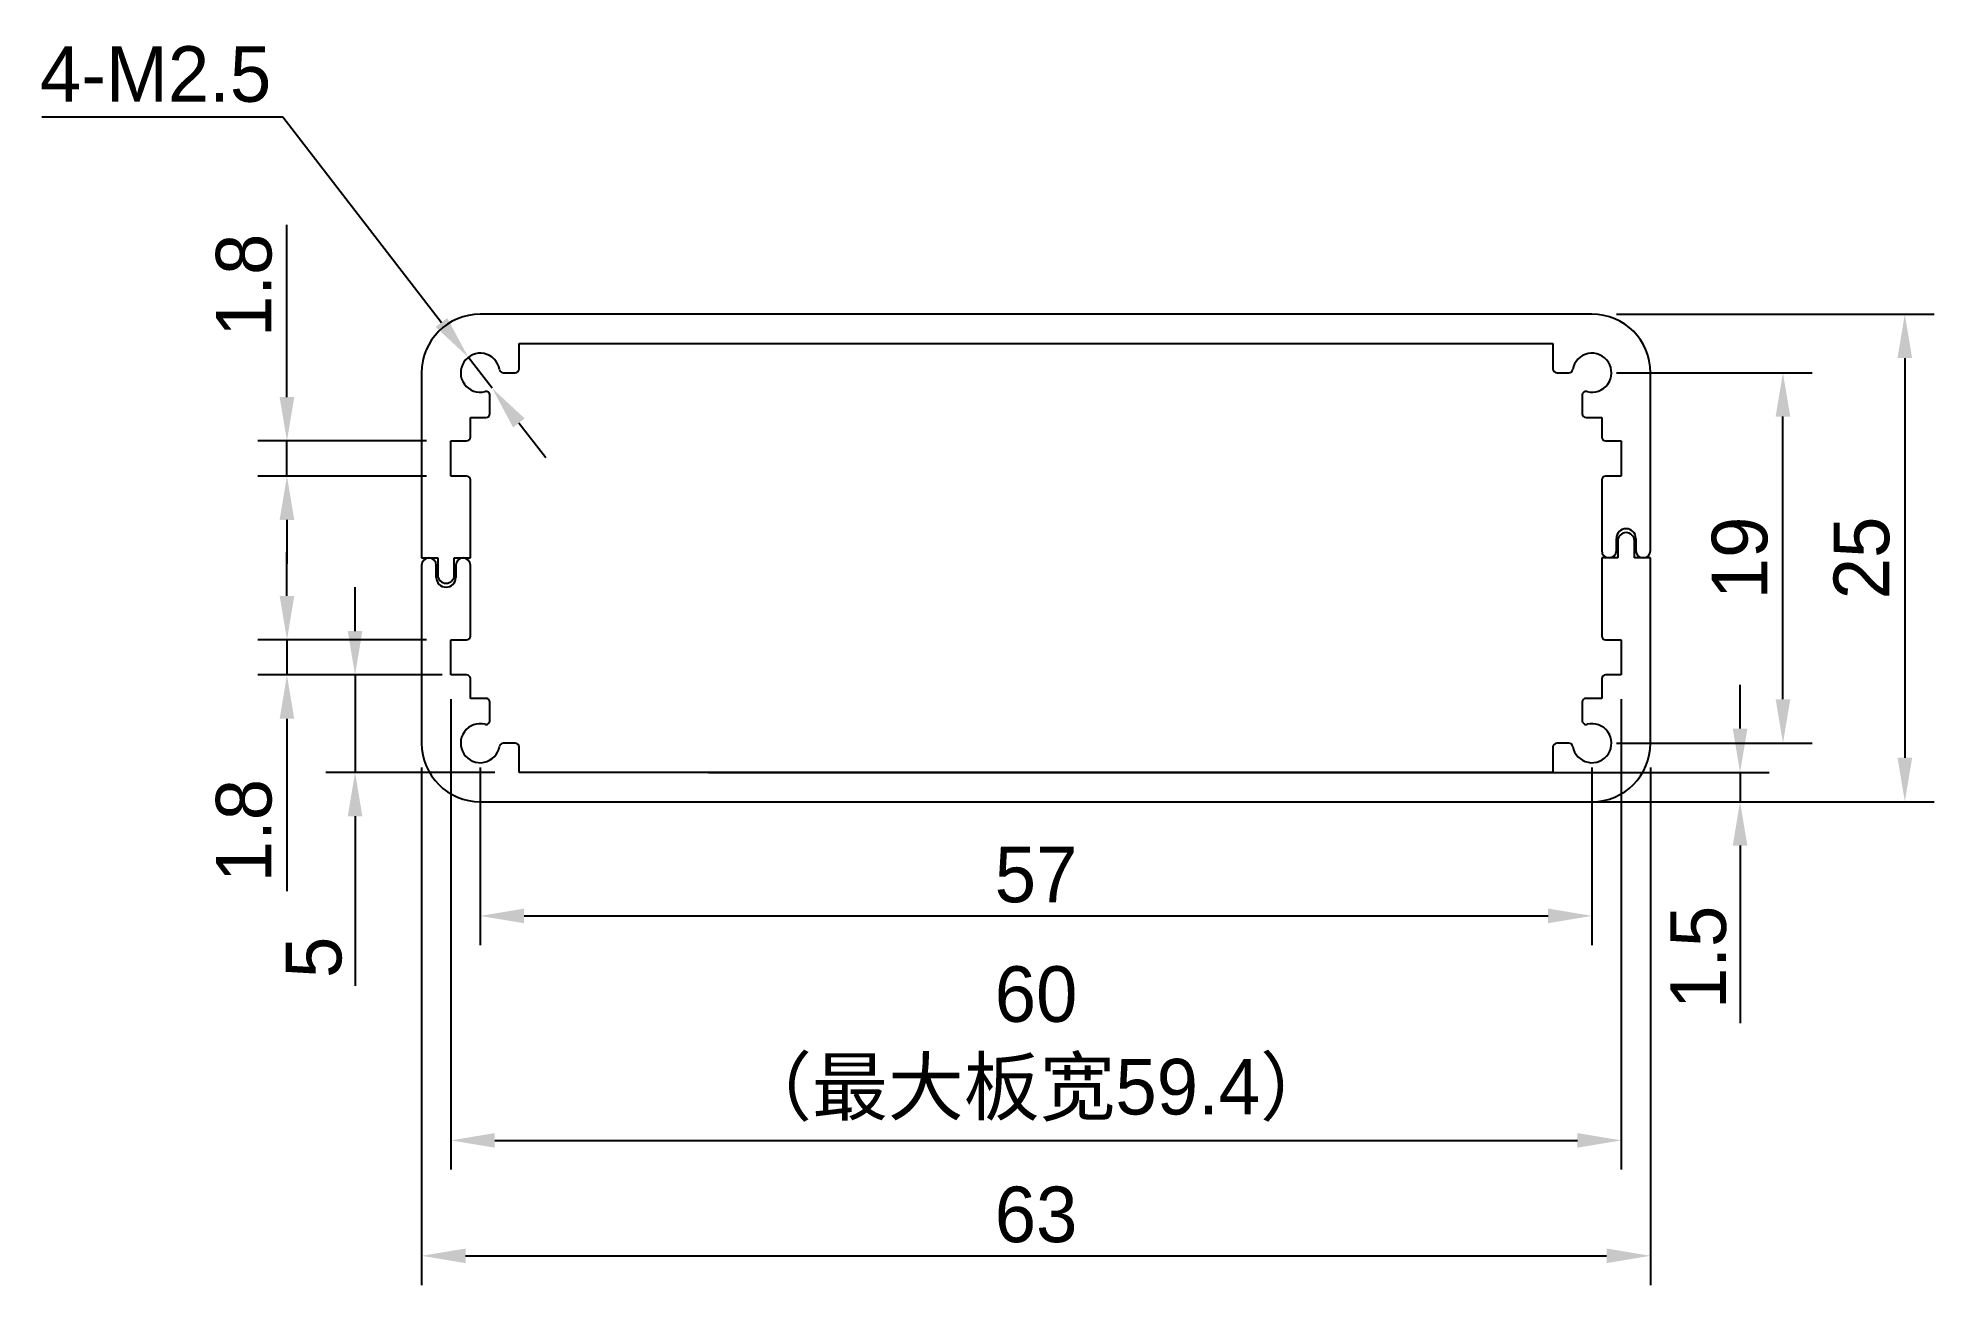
# Model space of a CAD drawing. Header units: millimetres. Extents: x 20932.8 to 21030, y -3023.4 to -2959.5.
import ezdxf

# ---------------------------------------------------------------- set-up
doc = ezdxf.new("R2010")
doc.units = ezdxf.units.MM
doc.header["$LTSCALE"] = 0.5
doc.header["$PDMODE"] = 35
for name, color, linetype, lineweight in [('3标注', 30, 'Continuous', 9), ('标注线', 7, 'Continuous', 13), ('粗实线', 7, 'Continuous', 25)]:
    doc.layers.add(name, color=color, linetype=linetype, lineweight=lineweight)
doc.styles.get("Standard").update_dxf_attribs({"font": ''})
doc.styles.get('Standard').set_extended_font_data('思源黑体 Normal')
doc.dimstyles.new('1比1 文字2.85', dxfattribs={"dimtxt": 2.85, "dimasz": 2.25, "dimexe": 1.5, "dimexo": 1.25, "dimgap": 0.7, "dimtad": 1, "dimdec": 1, "dimdsep": 46, "dimtxsty": 'Standard', "dimcen": 1.8, "dimadec": 0, "dimazin": 0, "dimtfac": 1, "dimtdec": 1, "dimtmove": 0, "dimatfit": 3, "dimfxl": 1, "dimarcsym": 0})
doc.dimstyles.new('1比1 文字2.85直径', dxfattribs={"dimtxt": 2.85, "dimasz": 2.25, "dimexe": 1.5, "dimexo": 1.25, "dimgap": 0.7, "dimtad": 1, "dimtih": 1, "dimtoh": 1, "dimdec": 1, "dimdsep": 46, "dimtxsty": 'Standard', "dimcen": 1.8, "dimadec": 0, "dimazin": 0, "dimtfac": 1, "dimtdec": 1, "dimtmove": 0, "dimatfit": 3, "dimfxl": 1, "dimarcsym": 0})

# ---------------------------------------------------------------- blocks, each defined once
blk = doc.blocks.new('*D81')
at = {"layer": 'Defpoints', "color": 0, "ltscale": 0.1}
for p in [(21012.462, -2973.621), (21012.462, -2998.621), (21028.501, -2998.621)]:
    blk.add_point(p, dxfattribs=at)
at = {"layer": '标注线', "color": 0, "lineweight": -2, "ltscale": 0.1}
for p, q in [((21013.712, -2973.621), (21030.001, -2973.621)), ((21028.501, -2975.871), (21028.501, -2996.371)), ((21013.712, -2998.621), (21030.001, -2998.621))]:
    blk.add_line(p, q, dxfattribs=at)
at = {"layer": '标注线', "color": 0, "ltscale": 0.1}
for points in [[(21028.126, -2975.871), (21028.876, -2975.871), (21028.501, -2973.621)], [(21028.126, -2996.371), (21028.876, -2996.371), (21028.501, -2998.621)]]:
    blk.add_solid(points, dxfattribs=at)
at = {"layer": '标注线', "color": 0, "ltscale": 0.1, "insert": (21024.85, -2986.121), "char_height": 2.85, "attachment_point": 2, "rotation": 90}
blk.add_mtext('25', dxfattribs=at)
blk = doc.blocks.new('*D82')
at = {"layer": 'Defpoints', "color": 0, "ltscale": 0.1}
for p in [(21012.462, -2976.621), (21022.254, -2976.621), (21012.462, -2995.621)]:
    blk.add_point(p, dxfattribs=at)
at = {"layer": '标注线', "color": 0, "lineweight": -2, "ltscale": 0.1}
for p, q in [((21013.712, -2976.621), (21023.754, -2976.621)), ((21022.254, -2993.371), (21022.254, -2978.871)), ((21013.712, -2995.621), (21023.754, -2995.621))]:
    blk.add_line(p, q, dxfattribs=at)
at = {"layer": '标注线', "color": 0, "ltscale": 0.1}
for points in [[(21021.879, -2978.871), (21022.629, -2978.871), (21022.254, -2976.621)], [(21021.879, -2993.371), (21022.629, -2993.371), (21022.254, -2995.621)]]:
    blk.add_solid(points, dxfattribs=at)
at = {"layer": '标注线', "color": 0, "ltscale": 0.1, "insert": (21018.603, -2986.121), "char_height": 2.85, "attachment_point": 2, "rotation": 90}
blk.add_mtext('19', dxfattribs=at)
blk = doc.blocks.new('*D83')
at = {"layer": 'Defpoints', "color": 0, "ltscale": 0.1}
for p in [(20945.556, -2990.321), (20953.962, -2990.321), (20953.962, -2992.121)]:
    blk.add_point(p, dxfattribs=at)
at = {"layer": '标注线', "color": 0, "lineweight": -2, "ltscale": 0.1}
for p, q in [((20945.556, -2988.071), (20945.556, -2985.821)), ((20952.712, -2990.321), (20944.056, -2990.321)), ((20945.556, -2990.321), (20945.556, -2992.121)), ((20952.712, -2992.121), (20944.056, -2992.121)), ((20945.556, -2994.371), (20945.556, -3003.203))]:
    blk.add_line(p, q, dxfattribs=at)
at = {"layer": '标注线', "color": 0, "ltscale": 0.1}
for points in [[(20945.181, -2988.071), (20945.931, -2988.071), (20945.556, -2990.321)], [(20945.181, -2994.371), (20945.931, -2994.371), (20945.556, -2992.121)]]:
    blk.add_solid(points, dxfattribs=at)
at = {"layer": '标注线', "color": 0, "ltscale": 0.1, "insert": (20941.913, -3000.103), "char_height": 2.85, "attachment_point": 2, "rotation": 90}
blk.add_mtext('1.8', dxfattribs=at)
blk = doc.blocks.new('*D84')
at = {"layer": 'Defpoints', "color": 0, "ltscale": 0.1}
for p in [(20954.762, -2992.121), (20949.048, -2997.121), (20957.462, -2997.121)]:
    blk.add_point(p, dxfattribs=at)
at = {"layer": '标注线', "color": 0, "lineweight": -2, "ltscale": 0.1}
for p, q in [((20949.048, -2989.871), (20949.048, -2987.621)), ((20953.512, -2992.121), (20947.548, -2992.121)), ((20949.048, -2992.121), (20949.048, -2997.121)), ((20956.212, -2997.121), (20947.548, -2997.121)), ((20949.048, -2999.371), (20949.048, -3008.071))]:
    blk.add_line(p, q, dxfattribs=at)
at = {"layer": '标注线', "color": 0, "ltscale": 0.1}
for points in [[(20948.673, -2989.871), (20949.423, -2989.871), (20949.048, -2992.121)], [(20948.673, -2999.371), (20949.423, -2999.371), (20949.048, -2997.121)]]:
    blk.add_solid(points, dxfattribs=at)
at = {"layer": '标注线', "color": 0, "ltscale": 0.1, "insert": (20945.498, -3006.603), "char_height": 2.85, "attachment_point": 2, "rotation": 90}
blk.add_mtext('5', dxfattribs=at)
blk = doc.blocks.new('*D86')
at = {"layer": 'Defpoints', "color": 0, "ltscale": 0.1}
for p in [(20953.962, -2980.121), (20945.556, -2981.921), (20953.962, -2981.921)]:
    blk.add_point(p, dxfattribs=at)
at = {"layer": '标注线', "color": 0, "lineweight": -2, "ltscale": 0.1}
for p, q in [((20945.556, -2977.871), (20945.556, -2969.039)), ((20952.712, -2980.121), (20944.056, -2980.121)), ((20945.556, -2981.921), (20945.556, -2980.121)), ((20952.712, -2981.921), (20944.056, -2981.921)), ((20945.556, -2984.171), (20945.556, -2986.421))]:
    blk.add_line(p, q, dxfattribs=at)
at = {"layer": '标注线', "color": 0, "ltscale": 0.1}
for points in [[(20945.181, -2977.871), (20945.931, -2977.871), (20945.556, -2980.121)], [(20945.181, -2984.171), (20945.931, -2984.171), (20945.556, -2981.921)]]:
    blk.add_solid(points, dxfattribs=at)
at = {"layer": '标注线', "color": 0, "ltscale": 0.1, "insert": (20941.913, -2972.139), "char_height": 2.85, "attachment_point": 2, "rotation": 90}
blk.add_mtext('1.8', dxfattribs=at)
blk = doc.blocks.new('*D87')
at = {"layer": 'Defpoints', "color": 0, "ltscale": 0.1}
for p in [(20955.462, -2995.621), (21012.462, -2995.621), (21012.462, -3004.478)]:
    blk.add_point(p, dxfattribs=at)
at = {"layer": '标注线', "color": 0, "lineweight": -2, "ltscale": 0.1}
for p, q in [((20955.462, -2996.871), (20955.462, -3005.978)), ((21012.462, -2996.871), (21012.462, -3005.978)), ((20957.712, -3004.478), (21010.212, -3004.478))]:
    blk.add_line(p, q, dxfattribs=at)
at = {"layer": '标注线', "color": 0, "ltscale": 0.1}
for points in [[(20957.712, -3004.103), (20957.712, -3004.853), (20955.462, -3004.478)], [(21010.212, -3004.103), (21010.212, -3004.853), (21012.462, -3004.478)]]:
    blk.add_solid(points, dxfattribs=at)
at = {"layer": '标注线', "color": 0, "ltscale": 0.1, "insert": (20983.962, -3000.928), "char_height": 2.85, "attachment_point": 2}
blk.add_mtext('57', dxfattribs=at)
blk = doc.blocks.new('*D88')
at = {"layer": 'Defpoints', "color": 0, "ltscale": 0.1}
for p in [(20952.462, -2995.621), (21015.462, -2995.621), (21015.462, -3021.91)]:
    blk.add_point(p, dxfattribs=at)
at = {"layer": '标注线', "color": 0, "lineweight": -2, "ltscale": 0.1}
for p, q in [((20952.462, -2996.871), (20952.462, -3023.41)), ((21015.462, -2996.871), (21015.462, -3023.41)), ((20954.712, -3021.91), (21013.212, -3021.91))]:
    blk.add_line(p, q, dxfattribs=at)
at = {"layer": '标注线', "color": 0, "ltscale": 0.1}
for points in [[(20954.712, -3021.535), (20954.712, -3022.285), (20952.462, -3021.91)], [(21013.212, -3021.535), (21013.212, -3022.285), (21015.462, -3021.91)]]:
    blk.add_solid(points, dxfattribs=at)
at = {"layer": '标注线', "color": 0, "ltscale": 0.1, "insert": (20983.962, -3018.36), "char_height": 2.85, "attachment_point": 2}
blk.add_mtext('63', dxfattribs=at)
blk = doc.blocks.new('*D89')
at = {"layer": 'Defpoints', "color": 0, "ltscale": 0.1}
for p in [(20965.922, -2997.121), (20965.971, -2998.621), (21020.055, -2998.621)]:
    blk.add_point(p, dxfattribs=at)
at = {"layer": '标注线', "color": 0, "lineweight": -2, "ltscale": 0.1}
for p, q in [((21020.055, -2994.871), (21020.055, -2992.621)), ((20967.172, -2997.121), (21021.555, -2997.121)), ((21020.055, -2997.121), (21020.055, -2998.621)), ((20967.221, -2998.621), (21021.555, -2998.621)), ((21020.055, -3000.871), (21020.055, -3009.987))]:
    blk.add_line(p, q, dxfattribs=at)
at = {"layer": '标注线', "color": 0, "ltscale": 0.1}
for points in [[(21019.68, -2994.871), (21020.43, -2994.871), (21020.055, -2997.121)], [(21019.68, -3000.871), (21020.43, -3000.871), (21020.055, -2998.621)]]:
    blk.add_solid(points, dxfattribs=at)
at = {"layer": '标注线', "color": 0, "ltscale": 0.1, "insert": (21017.93, -3006.603), "char_height": 2.85, "attachment_point": 5, "rotation": 90}
blk.add_mtext('1.5', dxfattribs=at)
blk = doc.blocks.new('*D90')
at = {"layer": 'Defpoints', "color": 0, "ltscale": 0.1}
for p in [(20954.851, -2975.829), (20956.072, -2977.413)]:
    blk.add_point(p, dxfattribs=at)
at = {"layer": '标注线', "color": 0, "lineweight": -2, "ltscale": 0.1}
for p, q in [((20932.997, -2963.498), (20945.342, -2963.498)), ((20945.342, -2963.498), (20953.477, -2974.047)), ((20956.072, -2977.413), (20954.851, -2975.829)), ((20957.446, -2979.195), (20958.82, -2980.976))]:
    blk.add_line(p, q, dxfattribs=at)
at = {"layer": '标注线', "color": 0, "ltscale": 0.1}
for points in [[(20953.774, -2973.818), (20953.18, -2974.276), (20954.851, -2975.829)], [(20957.743, -2978.966), (20957.149, -2979.424), (20956.072, -2977.413)]]:
    blk.add_solid(points, dxfattribs=at)
at = {"layer": '标注线', "color": 0, "ltscale": 0.1, "insert": (20938.819, -2961.323), "char_height": 2.85, "attachment_point": 5}
blk.add_mtext('4-M2.5', dxfattribs=at)
blk = doc.blocks.new('*D91')
at = {"layer": '3标注', "color": 0, "lineweight": -2, "ltscale": 0.1}
for p, q in [((20953.962, -2993.371), (20953.962, -3017.49)), ((21013.962, -2993.371), (21013.962, -3017.49)), ((20956.212, -3015.99), (21011.712, -3015.99))]:
    blk.add_line(p, q, dxfattribs=at)
at = {"layer": '3标注', "color": 0, "ltscale": 0.1}
for points in [[(20956.212, -3015.615), (20956.212, -3016.365), (20953.962, -3015.99)], [(21011.712, -3015.615), (21011.712, -3016.365), (21013.962, -3015.99)]]:
    blk.add_solid(points, dxfattribs=at)
at = {"layer": 'Defpoints', "color": 0, "ltscale": 0.1}
for p in [(20953.962, -2992.121), (21013.962, -2992.121), (21013.962, -3015.99)]:
    blk.add_point(p, dxfattribs=at)
at = {"layer": '3标注', "color": 0, "ltscale": 0.1, "insert": (20983.962, -3011.047), "char_height": 2.85, "attachment_point": 5}
blk.add_mtext('60\\P（最大板宽59.4）', dxfattribs=at)

msp = doc.modelspace()

# ---------------------------------------------------------------- linework, layer by layer
at = {"layer": '粗实线'}
for p, q in [((21012.462, -2973.621), (20955.462, -2973.621)), ((20957.462, -2975.121), (21010.462, -2975.121)), ((20957.462, -2976.421), (20957.462, -2975.121)), ((21010.462, -2975.121), (21010.462, -2976.421)), ((20952.462, -2976.621), (20952.462, -2986.121)), ((20956.645, -2976.621), (20957.262, -2976.621)), ((21010.662, -2976.621), (21011.278, -2976.621)), ((21015.462, -2985.746), (21015.462, -2976.621)), ((20955.962, -2978.721), (20955.962, -2977.783)), ((21011.962, -2977.783), (21011.962, -2978.721)), ((20954.962, -2978.921), (20955.762, -2978.921)), ((20954.962, -2979.921), (20954.962, -2978.921)), ((21012.162, -2978.921), (21012.962, -2978.921)), ((21012.962, -2978.921), (21012.962, -2979.921)), ((20953.962, -2980.121), (20954.762, -2980.121)), ((20953.962, -2981.921), (20953.962, -2980.121)), ((21013.162, -2980.121), (21013.962, -2980.121)), ((21013.962, -2980.121), (21013.962, -2981.921)), ((20954.762, -2981.921), (20953.962, -2981.921)), ((20954.962, -2986.121), (20954.962, -2982.121)), ((21012.962, -2982.121), (21012.962, -2985.746)), ((21013.962, -2981.921), (21013.162, -2981.921)), ((21013.712, -2985.746), (21013.712, -2985.121)), ((21013.787, -2985.246), (21013.787, -2986.121)), ((21014.637, -2986.121), (21014.637, -2985.246)), ((21014.712, -2985.121), (21014.712, -2985.746)), ((20952.462, -2986.121), (20953.287, -2986.121)), ((20953.287, -2986.121), (20953.287, -2986.996)), ((20954.137, -2986.121), (20954.962, -2986.121)), ((20954.137, -2986.996), (20954.137, -2986.121)), ((21012.962, -2986.121), (21012.962, -2990.121)), ((21013.787, -2986.121), (21012.962, -2986.121)), ((21015.462, -2986.121), (21014.637, -2986.121)), ((21015.462, -2995.621), (21015.462, -2986.121)), ((20952.462, -2986.496), (20952.462, -2995.621)), ((20953.212, -2987.121), (20953.212, -2986.496)), ((20954.212, -2986.496), (20954.212, -2987.121)), ((20954.962, -2990.121), (20954.962, -2986.496)), ((20953.962, -2990.321), (20954.762, -2990.321)), ((20953.962, -2992.121), (20953.962, -2990.321)), ((21013.162, -2990.321), (21013.962, -2990.321)), ((21013.962, -2990.321), (21013.962, -2992.121)), ((20954.762, -2992.121), (20953.962, -2992.121)), ((21013.962, -2992.121), (21013.162, -2992.121)), ((20954.962, -2993.321), (20954.962, -2992.321)), ((21012.962, -2992.321), (21012.962, -2993.321)), ((20955.762, -2993.321), (20954.962, -2993.321)), ((20955.962, -2994.459), (20955.962, -2993.521)), ((21011.962, -2993.521), (21011.962, -2994.459)), ((21012.962, -2993.321), (21012.162, -2993.321)), ((20957.262, -2995.621), (20956.645, -2995.621)), ((20957.462, -2997.121), (20957.462, -2995.821)), ((21010.462, -2995.821), (21010.462, -2997.121)), ((21011.278, -2995.621), (21010.662, -2995.621)), ((21010.462, -2997.121), (20957.462, -2997.121)), ((20955.462, -2998.621), (21012.462, -2998.621))]:
    msp.add_line(p, q, dxfattribs=at)
for centre, radius, start, end in [((20955.462, -2976.621), 3, 90, 180), ((21012.462, -2976.621), 3, 0, 90), ((20955.462, -2976.621), 1, 9.59407, 284.47751), ((21012.462, -2976.621), 1, 255.52249, 170.40593), ((20956.645, -2976.421), 0.2, 189.59407, 270), ((20957.262, -2976.421), 0.2, 270, 0), ((21010.662, -2976.421), 0.2, 180, 270), ((21011.278, -2976.421), 0.2, 270, 350.40593), ((20955.762, -2977.783), 0.2, 0, 104.47751), ((21012.162, -2977.783), 0.2, 75.52249, 180), ((20955.762, -2978.721), 0.2, 270, 0), ((21012.162, -2978.721), 0.2, 180, 270), ((20954.762, -2979.921), 0.2, 270, 0), ((21013.162, -2979.921), 0.2, 180, 270), ((20954.762, -2982.121), 0.2, 0, 90), ((21013.162, -2982.121), 0.2, 90, 180), ((21014.212, -2985.121), 0.5, 0, 180), ((21014.212, -2985.246), 0.425, 0, 180), ((20952.837, -2986.496), 0.375, 0, 180), ((20954.587, -2986.496), 0.375, 0, 180), ((21013.337, -2985.746), 0.375, 180, 0), ((21015.087, -2985.746), 0.375, 180, 0), ((20953.712, -2987.121), 0.5, 180, 0), ((20953.712, -2986.996), 0.425, 180, 0), ((20954.762, -2990.121), 0.2, 270, 0), ((21013.162, -2990.121), 0.2, 180, 270), ((20954.762, -2992.321), 0.2, 0, 90), ((21013.162, -2992.321), 0.2, 90, 180), ((20955.762, -2993.521), 0.2, 0, 90), ((21012.162, -2993.521), 0.2, 90, 180), ((20955.462, -2995.621), 1, 75.52249, 350.40593), ((20955.762, -2994.459), 0.2, 255.52249, 0), ((21012.462, -2995.621), 1, 189.59407, 104.47751), ((21012.162, -2994.459), 0.2, 180, 284.47751), ((20955.462, -2995.621), 3, 180, 270), ((20956.645, -2995.821), 0.2, 90, 170.40593), ((20957.262, -2995.821), 0.2, 0, 90), ((21010.662, -2995.821), 0.2, 90, 180), ((21011.278, -2995.821), 0.2, 9.59407, 90), ((21012.462, -2995.621), 3, 270, 0)]:
    msp.add_arc(centre, radius, start, end, dxfattribs=at)

# ---------------------------------------------------------------- dimensions: what is measured, and where the dimension line sits
at = {"layer": '3标注', "ltscale": 0.1}
dim = msp.add_linear_dim(base=(21013.962, -3015.99), p1=(20953.962, -2992.121), p2=(21013.962, -2992.121), text='<>\\P（最大板宽59.4）', dimstyle='1比1 文字2.85', dxfattribs=at)
dim.commit()
dim.dimension.update_dxf_attribs({"geometry": '*D91', "text_midpoint": (20983.962, -3015.99), "dimtype": 160})
at = {"layer": '标注线', "ltscale": 0.1}
dim = msp.add_diameter_dim_2p(p1=(20956.072, -2977.413), p2=(20954.851, -2975.829), text='4-M2.5', dimstyle='1比1 文字2.85直径', dxfattribs=at)
dim.commit()
dim.dimension.update_dxf_attribs({"geometry": '*D90', "text_midpoint": (20938.819, -2963.498), "dimtype": 163})
for base, p1, p2, picture, middle in [((20945.556, -2981.921), (20953.962, -2980.121), (20953.962, -2981.921), '*D86', (20945.556, -2972.139)), ((21028.501, -2998.621), (21012.462, -2973.621), (21012.462, -2998.621), '*D81', (21028.501, -2986.121)), ((21022.254, -2976.621), (21012.462, -2995.621), (21012.462, -2976.621), '*D82', (21022.254, -2986.121)), ((20945.556, -2990.321), (20953.962, -2992.121), (20953.962, -2990.321), '*D83', (20945.556, -3000.103)), ((20949.048, -2997.121), (20954.762, -2992.121), (20957.462, -2997.121), '*D84', (20949.048, -3006.603)), ((21020.055, -2998.621), (20965.922, -2997.121), (20965.971, -2998.621), '*D89', (21020.055, -3006.603))]:
    dim = msp.add_linear_dim(base=base, p1=p1, p2=p2, angle=90, dimstyle='1比1 文字2.85', dxfattribs=at)
    dim.commit()
    dim.dimension.update_dxf_attribs({"geometry": picture, "text_midpoint": middle, "dimtype": 160})
for base, p1, p2, picture, middle in [((21015.462, -3021.91), (20952.462, -2995.621), (21015.462, -2995.621), '*D88', (20983.962, -3021.91)), ((21012.462, -3004.478), (20955.462, -2995.621), (21012.462, -2995.621), '*D87', (20983.962, -3004.478))]:
    dim = msp.add_linear_dim(base=base, p1=p1, p2=p2, dimstyle='1比1 文字2.85', dxfattribs=at)
    dim.commit()
    dim.dimension.update_dxf_attribs({"geometry": picture, "text_midpoint": middle, "dimtype": 160})

doc.saveas('drawing.dxf')
